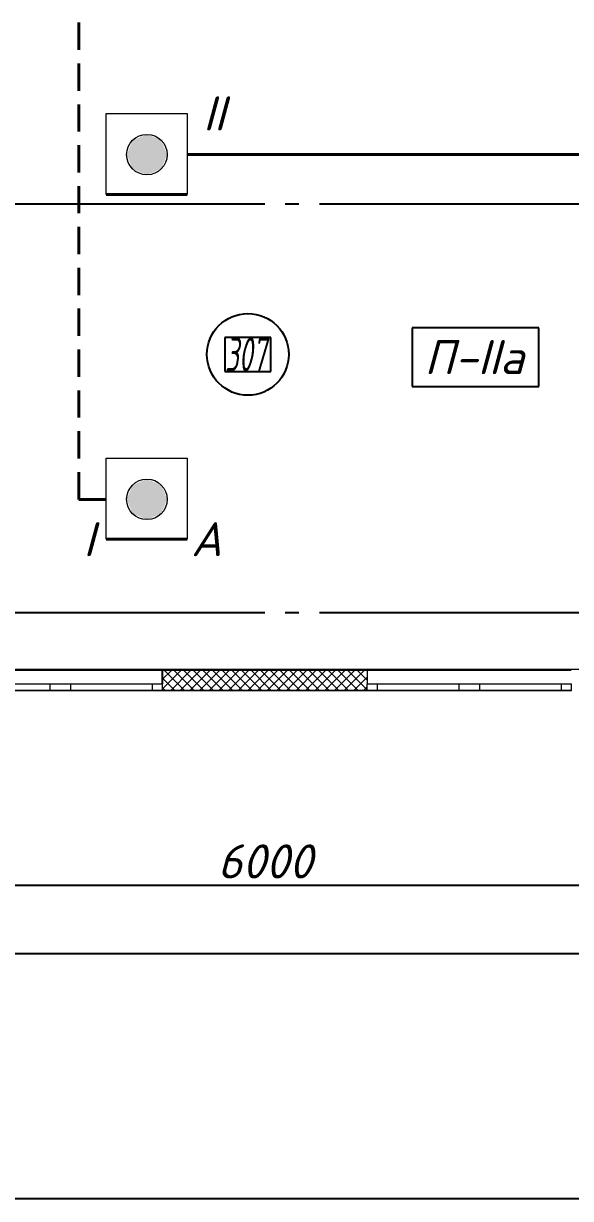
# Model space of a CAD drawing. Header units: millimetres. Extents: x 0 to 1286, y 0 to 420.
# Drawn here: x 410.5 to 450.6, y 56.6 to 142.9 of the extents above; entities that cross this region are included whole.
import ezdxf

# ---------------------------------------------------------------- set-up
doc = ezdxf.new("R2010")
doc.units = ezdxf.units.MM
doc.linetypes.add('JIS_02_2.0', pattern=[3, 2, -1])
doc.linetypes.add('ГОСТ 2.303 5', pattern=[24, 20, -1.5, 1, -1.5])
for name, color, linetype in [('Viewport2ForCustomObjects_0', 7, 'Continuous'), ('Номер помещения', 7, 'Continuous'), ('СПКБ-0000-000-АР#003$0$Окна ArchiCAD', 7, 'Continuous'), ('СПКБ-0000-000-АР#003$0$Перекрытие', 7, 'Continuous'), ('СПКБ-0000-000-АР#003$0$Стены', 7, 'Continuous'), ('Строительные оси', 7, 'Continuous'), ('ЭО_АВАРИЙНОЕ ОСВЕЩЕНИЕ', 7, 'Continuous'), ('ЭО_РАБОЧЕЕ ОСВЕЩЕНИЕ', 7, 'Continuous')]:
    doc.layers.add(name, color=color, linetype=linetype)
doc.layers.add('СПКБ-0000-000-АР#003$0$Окна ArchiCAD_Ном._пера__6', color=5, linetype='Continuous', lineweight=9)
doc.layers.add('СПКБ-0000-000-АР#003$0$Перекрытие_Ном._пера__1', color=7, linetype='Continuous', lineweight=13)
doc.layers.add('СПКБ-0000-000-АР#003$0$Окна ArchiCAD_Ном._пера__68', color=7, linetype='Continuous', lineweight=20, true_color=0xfd4435)
doc.layers.add('СПКБ-0000-000-АР#003$0$Стены_Ном._пера__68', color=7, linetype='Continuous', lineweight=20, true_color=0xfd4435)
doc.styles.add('2.5', font='isocpeui.ttf')
doc.styles.add('CustomTextStyle12', font='isocpeui.ttf', dxfattribs={"width": 0.581008, "height": 2.5})
doc.styles.add('CustomTextStyle4', font='isocpeui.ttf', dxfattribs={"height": 2.5})
doc.dimstyles.new('ISO-100', dxfattribs={"dimtxt": 2.5, "dimasz": 2, "dimexe": 0.5, "dimexo": 0.5, "dimgap": 0.5, "dimtad": 1, "dimdec": 0, "dimlfac": 100, "dimzin": 0, "dimdsep": 46, "dimtxsty": '2.5', "dimblk": 'OBLIQUE', "dimcen": 0, "dimdle": 0.5, "dimclrd": 3, "dimclre": 3, "dimadec": 0, "dimazin": 0, "dimtfac": 1, "dimtdec": 0, "dimtmove": 0, "dimatfit": 1, "dimfxl": 1, "dimtolj": 1, "dimtzin": 0, "dimlwd": -1, "dimarcsym": 0})

# ---------------------------------------------------------------- blocks, each defined once
blk = doc.blocks.new('_Oblique')
at = {"color": 0, "linetype": 'ByBlock', "lineweight": -2}
blk.add_line((-0.5, -0.5), (0.5, 0.5), dxfattribs=at)
blk = doc.blocks.new('*D574')
at = {"layer": 'Defpoints', "color": 0, "ltscale": 100, "transparency": 16777216}
for p in [(458.188, 79.586), (398.188, 69.586), (458.188, 69.586)]:
    blk.add_point(p, dxfattribs=at)
at = {"layer": 'Строительные оси', "color": 3, "ltscale": 100, "transparency": 16777216}
blk.add_line((397.688, 79.586), (458.688, 79.586), dxfattribs=at)
at = {"layer": 'Строительные оси', "color": 3, "lineweight": -2, "ltscale": 100, "transparency": 16777216}
for p, q in [((398.188, 70.086), (398.188, 80.086)), ((458.188, 70.086), (458.188, 80.086))]:
    blk.add_line(p, q, dxfattribs=at)
at = {"layer": 'Строительные оси', "color": 3, "ltscale": 100, "transparency": 16777216, "xscale": 2, "yscale": 2, "zscale": 2, "rotation": 180}
blk.add_blockref('_Oblique', (398.188, 79.586), dxfattribs=at)
at = {"layer": 'Строительные оси', "color": 3, "ltscale": 100, "transparency": 16777216, "xscale": 2, "yscale": 2, "zscale": 2}
blk.add_blockref('_Oblique', (458.188, 79.586), dxfattribs=at)
at = {"layer": 'Строительные оси', "color": 0, "ltscale": 100, "transparency": 16777216, "insert": (428.188, 81.336), "char_height": 2.5, "attachment_point": 5, "style": '2.5'}
blk.add_mtext('\\A1;6000', dxfattribs=at)
blk = doc.blocks.new('*D578')
at = {"layer": 'Defpoints', "color": 0, "ltscale": 100, "transparency": 16777216}
for p in [(584.188, 74.586), (98.188, 69.586), (584.188, 69.586)]:
    blk.add_point(p, dxfattribs=at)
at = {"layer": 'Строительные оси', "color": 3, "lineweight": -2, "ltscale": 100, "transparency": 16777216}
for p, q in [((98.188, 70.086), (98.188, 75.086)), ((584.188, 70.086), (584.188, 75.086))]:
    blk.add_line(p, q, dxfattribs=at)
at = {"layer": 'Строительные оси', "color": 3, "ltscale": 100, "transparency": 16777216}
blk.add_line((97.688, 74.586), (584.688, 74.586), dxfattribs=at)
at = {"layer": 'Строительные оси', "color": 3, "ltscale": 100, "transparency": 16777216, "xscale": 2, "yscale": 2, "zscale": 2, "rotation": 180}
blk.add_blockref('_Oblique', (98.188, 74.586), dxfattribs=at)
at = {"layer": 'Строительные оси', "color": 3, "ltscale": 100, "transparency": 16777216, "xscale": 2, "yscale": 2, "zscale": 2}
blk.add_blockref('_Oblique', (584.188, 74.586), dxfattribs=at)
at = {"layer": 'Строительные оси', "color": 0, "ltscale": 100, "transparency": 16777216, "insert": (348.084, 76.336), "char_height": 2.5, "attachment_point": 5, "style": '2.5'}
blk.add_mtext('\\A1;48600', dxfattribs=at)
blk = doc.blocks.new('*E601')
at = {"layer": 'Номер помещения', "color": 6, "linetype": 'Continuous'}
for p, q in [((110.535, -0.215), (101.229, -0.215)), ((101.229, -0.215), (101.229, -4.515)), ((110.535, -4.515), (110.535, -0.215)), ((101.229, -4.515), (110.535, -4.515))]:
    blk.add_line(p, q, dxfattribs=at)
at = {"layer": 'Номер помещения', "color": 7, "linetype": 'Continuous', "true_color": 0xffffff}
for p, q in [((90.877, -0.916), (87.502, -0.916)), ((87.502, -0.916), (87.502, -3.416)), ((90.877, -3.416), (90.877, -0.916)), ((87.502, -3.416), (90.877, -3.416)), ((87.502, -3.416), (87.502, -3.416))]:
    blk.add_line(p, q, dxfattribs=at)
at = {"layer": 'Номер помещения', "color": 6, "linetype": 'Continuous'}
blk.add_circle((89.189, -2.166), 3, dxfattribs=at)
at = {"layer": 'Строительные оси', "color": 3, "linetype": 'ГОСТ 2.303 5', "lineweight": 25}
for p, q in [((186.431, 8.857), (-283.569, 8.857)), ((186.431, -21.143), (-283.569, -21.143))]:
    blk.add_line(p, q, dxfattribs=at)
at = {"layer": 'ЭО_АВАРИЙНОЕ ОСВЕЩЕНИЕ', "color": 1, "linetype": 'JIS_02_2.0', "lineweight": 40}
for p, q in [((76.786, -12.809), (76.786, 37.813)), ((78.793, -12.809), (76.786, -12.809))]:
    blk.add_line(p, q, dxfattribs=at)
at = {"layer": 'ЭО_АВАРИЙНОЕ ОСВЕЩЕНИЕ', "color": 7, "lineweight": 0}
for p, q in [((78.793, -9.784), (84.743, -9.784)), ((78.793, -15.734), (78.793, -9.784)), ((84.743, -9.784), (84.743, -15.734))]:
    blk.add_line(p, q, dxfattribs=at)
at = {"layer": 'ЭО_АВАРИЙНОЕ ОСВЕЩЕНИЕ', "color": 1, "lineweight": 40}
blk.add_line((84.743, -15.734), (78.793, -15.734), dxfattribs=at)
at = {"layer": 'ЭО_АВАРИЙНОЕ ОСВЕЩЕНИЕ', "color": 7, "lineweight": 0}
blk.add_circle((81.786, -12.809), 1.488, dxfattribs=at)
at = {"layer": 'ЭО_АВАРИЙНОЕ ОСВЕЩЕНИЕ', "color": 1, "lineweight": 0}
for points in [[(80.734, -11.757), (80.298, -12.809), (83.273, -12.809)], [(81.786, -11.321), (80.734, -11.757), (82.837, -11.757)], [(80.734, -11.757), (82.837, -11.757), (83.273, -12.809)], [(80.298, -12.809), (80.734, -13.861), (82.837, -13.861)], [(80.298, -12.809), (83.273, -12.809), (82.837, -13.861)], [(80.734, -13.861), (82.837, -13.861), (81.786, -14.296)]]:
    blk.add_solid(points, dxfattribs=at)
at = {"layer": 'ЭО_РАБОЧЕЕ ОСВЕЩЕНИЕ', "color": 7, "lineweight": 0}
for p, q in [((78.793, 15.527), (84.743, 15.527)), ((78.793, 9.577), (78.793, 15.527)), ((84.743, 15.527), (84.743, 9.577))]:
    blk.add_line(p, q, dxfattribs=at)
at = {"layer": 'ЭО_РАБОЧЕЕ ОСВЕЩЕНИЕ', "color": 5, "lineweight": 40}
for p, q in [((84.743, 12.502), (117.456, 12.502)), ((84.743, 9.577), (78.793, 9.577))]:
    blk.add_line(p, q, dxfattribs=at)
at = {"layer": 'ЭО_РАБОЧЕЕ ОСВЕЩЕНИЕ', "color": 7, "lineweight": 0}
blk.add_circle((81.786, 12.502), 1.488, dxfattribs=at)
at = {"layer": 'ЭО_РАБОЧЕЕ ОСВЕЩЕНИЕ', "color": 5, "lineweight": 0}
for points in [[(81.786, 13.99), (80.734, 13.554), (82.837, 13.554)], [(80.734, 13.554), (80.298, 12.502), (83.273, 12.502)], [(80.734, 13.554), (82.837, 13.554), (83.273, 12.502)], [(80.298, 12.502), (80.734, 11.45), (82.837, 11.45)], [(80.298, 12.502), (83.273, 12.502), (82.837, 11.45)], [(80.734, 11.45), (82.837, 11.45), (81.786, 11.015)]]:
    blk.add_solid(points, dxfattribs=at)
at = {"layer": 'Номер помещения', "linetype": 'Continuous', "style": 'CustomTextStyle12', "width": 0.581008}
blk.add_text('307', height=2.5, dxfattribs=at).set_placement((87.502, -3.416))
at = {"layer": 'Номер помещения', "color": 0, "linetype": 'Continuous', "style": 'CustomTextStyle4'}
blk.add_text('П-IIа', height=2.5, dxfattribs=at).set_placement((102.129, -3.615))
blk = doc.blocks.new('СПКБ-0000-000-АР#003$0$Перекрытие_1', base_point=(-24406.7, -2530.3))
at = {"layer": 'СПКБ-0000-000-АР#003$0$Перекрытие_Ном._пера__1', "color": 7, "linetype": 'Continuous', "lineweight": 13, "flags": 128}
blk.add_lwpolyline([(-24406.7, -2530.3), (-24406.7, 18886.6), (-23563.9, 18885.7), (-23563.9, 17144.7), (-22883.9, 17144.7), (-20992.9, 17144.7), (-20022.9, 17144.7), (-20022.9, 20246.7), (-17951.9, 20246.7), (-17956.9, 23688.1), (-17956.9, 25286.1), (17852.7, 25286.1), (17852.7, -2530.3), (5843.1, -2530.3), (243.1, -2530.3)], close=True, dxfattribs=at)
blk = doc.blocks.new('СПКБ-0000-000-АР#003$0$Двустворчатое Окно 19')
at = {"layer": 'СПКБ-0000-000-АР#003$0$Окна ArchiCAD_Ном._пера__6', "color": 5, "linetype": 'Continuous', "lineweight": 9}
for p, q in [((-747, 100), (747, 100)), ((-750, 0), (-675, 0)), ((-675, 0), (-675, -50)), ((-675, 0), (-75, 0)), ((-75, -50), (-75, 0)), ((-75, 0), (0, 0)), ((0, 0), (75, 0)), ((75, 0), (75, -50)), ((75, 0), (675, 0)), ((675, -50), (675, 0)), ((675, 0), (750, 0)), ((-750, -50), (750, -50)), ((-675, -50), (-750, -50)), ((-75, -50), (-675, -50)), ((0, -50), (-75, -50)), ((75, -50), (0, -50)), ((675, -50), (75, -50)), ((750, -50), (675, -50))]:
    blk.add_line(p, q, dxfattribs=at)
at = {"layer": 'СПКБ-0000-000-АР#003$0$Окна ArchiCAD_Ном._пера__68', "color": 20, "linetype": 'Continuous', "lineweight": 20, "true_color": 0xfd4435}
for p, q in [((-750, -47), (-750, 0)), ((750, -47), (750, 0)), ((-750, -50), (-750, -47)), ((750, -50), (750, -47))]:
    blk.add_line(p, q, dxfattribs=at)
blk = doc.blocks.new('СПКБ-0000-000-АР#003$0$Стена_228', base_point=(-24406.7, -2534.3))
at = {"layer": 'СПКБ-0000-000-АР#003$0$Стены_Ном._пера__68', "linetype": 'Continuous', "lineweight": 20, "true_color": 0xfd4435}
for points in [[(8290.1, -2534.3), (8290.1, -2634.3), (8293.1, -2634.3), (8293.1, -2537.3), (8293.1, -2534.3)], [(8293.1, -2537.3), (9793.1, -2537.3), (9793.1, -2534.3), (8293.1, -2534.3)], [(9793.1, -2534.3), (9793.1, -2537.3), (9793.1, -2634.3), (9796.1, -2634.3), (9796.1, -2534.3)], [(9793.1, -2681.3), (8293.1, -2681.3), (8293.1, -2684.3), (9793.1, -2684.3)]]:
    blk.add_hatch(color=20, dxfattribs=at).paths.add_polyline_path(points)
h = blk.add_hatch(dxfattribs=at)
h.set_pattern_fill('СЕТКА_5X5_ДИАГОНАЛЬНАЯ', color=20, style=0, pattern_type=2)
h.set_pattern_definition([(45, (0, 0), (-35.35534, 35.35534), []), (135, (0, 0), (35.35534, 35.35534), [])])
h.paths.add_polyline_path([(8293.1, -2537.3), (8293.1, -2634.3), (8293.1, -2681.3), (9793.1, -2681.3), (9793.1, -2634.3), (9793.1, -2537.3)])
at = {"layer": 'СПКБ-0000-000-АР#003$0$Стены_Ном._пера__68', "color": 20, "linetype": 'Continuous', "lineweight": 20, "true_color": 0xfd4435}
for p, q in [((8290.1, -2634.3), (8290.1, -2534.3)), ((8293.1, -2534.3), (8290.1, -2534.3)), ((9793.1, -2537.3), (8293.1, -2537.3)), ((8293.1, -2537.3), (8293.1, -2634.3)), ((9793.1, -2534.3), (9796.1, -2534.3)), ((9793.1, -2537.3), (9793.1, -2634.3)), ((9796.1, -2634.3), (9796.1, -2534.3)), ((8293.1, -2634.3), (8290.1, -2634.3)), ((8293.1, -2681.3), (8293.1, -2634.3)), ((9793.1, -2634.3), (9796.1, -2634.3)), ((9793.1, -2681.3), (9793.1, -2634.3)), ((8293.1, -2681.3), (9793.1, -2681.3)), ((8293.1, -2684.3), (8293.1, -2681.3)), ((9793.1, -2684.3), (9793.1, -2681.3))]:
    blk.add_line(p, q, dxfattribs=at)
at = {"layer": 'СПКБ-0000-000-АР#003$0$Стены_Ном._пера__68', "color": 20, "linetype": 'Continuous', "lineweight": 20, "true_color": 0xfd4435, "flags": 128}
for points in [[(9793.1, -2534.3), (8293.1, -2534.3)], [(8293.1, -2684.3), (9793.1, -2684.3)]]:
    blk.add_lwpolyline(points, dxfattribs=at)
at = {"layer": 'СПКБ-0000-000-АР#003$0$Окна ArchiCAD', "color": 5, "linetype": 'Continuous', "lineweight": 9, "zscale": 1000}
for p in [(7543.1, -2634.3), (10543.1, -2634.3)]:
    blk.add_blockref('СПКБ-0000-000-АР#003$0$Двустворчатое Окно 19', p, dxfattribs=at)
blk = doc.blocks.new('*E600')
at = {"layer": 'СПКБ-0000-000-АР#003$0$Перекрытие', "color": 7, "linetype": 'Continuous', "lineweight": 13, "xscale": 0.01, "yscale": 0.01, "zscale": 0.01}
blk.add_blockref('СПКБ-0000-000-АР#003$0$Перекрытие_1', (1.5, 1.54), dxfattribs=at)
at = {"layer": 'СПКБ-0000-000-АР#003$0$Стены', "color": 20, "lineweight": 20, "true_color": 0xfd4435, "xscale": 0.01, "yscale": 0.01, "zscale": 0.01}
blk.add_blockref('СПКБ-0000-000-АР#003$0$Стена_228', (1.5, 1.5), dxfattribs=at)

msp = doc.modelspace()

# ---------------------------------------------------------------- linework, layer by layer
at = {"layer": 'Defpoints', "linetype": 'Continuous'}
msp.add_lwpolyline([(35, 56.586), (637.188, 56.586), (637.188, 400), (35, 400)], close=True, dxfattribs=at)

# ---------------------------------------------------------------- block references
msp.add_blockref('*E600', (92.189, 93.885))
at = {"layer": 'Viewport2ForCustomObjects_0'}
msp.add_blockref('*E601', (337.756, 120.729), dxfattribs=at)

# ---------------------------------------------------------------- texts
at = {"layer": 'ЭО_АВАРИЙНОЕ ОСВЕЩЕНИЕ', "insert": (415.282, 104.995), "char_height": 2.5, "attachment_point": 5, "style": '2.5'}
msp.add_mtext('I', dxfattribs=at)
at = {"layer": 'ЭО_АВАРИЙНОЕ ОСВЕЩЕНИЕ', "color": 1, "insert": (423.905, 104.995), "char_height": 2.5, "attachment_point": 5, "style": '2.5'}
msp.add_mtext('А', dxfattribs=at)
at = {"layer": 'ЭО_РАБОЧЕЕ ОСВЕЩЕНИЕ', "insert": (424.465, 136.256), "char_height": 2.5, "attachment_point": 5, "style": '2.5'}
msp.add_mtext('II', dxfattribs=at)

# ---------------------------------------------------------------- dimensions: what is measured, and where the dimension line sits
at = {"layer": 'Строительные оси', "ltscale": 100}
dim = msp.add_linear_dim(base=(458.188, 79.586), p1=(398.188, 69.586), p2=(458.188, 69.586), dimstyle='ISO-100', override={"dimscale": 1, "dimlfac": 100}, dxfattribs=at)
dim.commit()
dim.dimension.update_dxf_attribs({"geometry": '*D574', "text_midpoint": (428.188, 81.336)})
dim = msp.add_linear_dim(base=(584.188, 74.586), p1=(98.188, 69.586), p2=(584.188, 69.586), dimstyle='ISO-100', override={"dimscale": 1, "dimlfac": 100}, dxfattribs=at)
dim.commit()
dim.dimension.update_dxf_attribs({"geometry": '*D578', "text_midpoint": (348.084, 74.586), "dimtype": 160})

doc.saveas('drawing.dxf')
